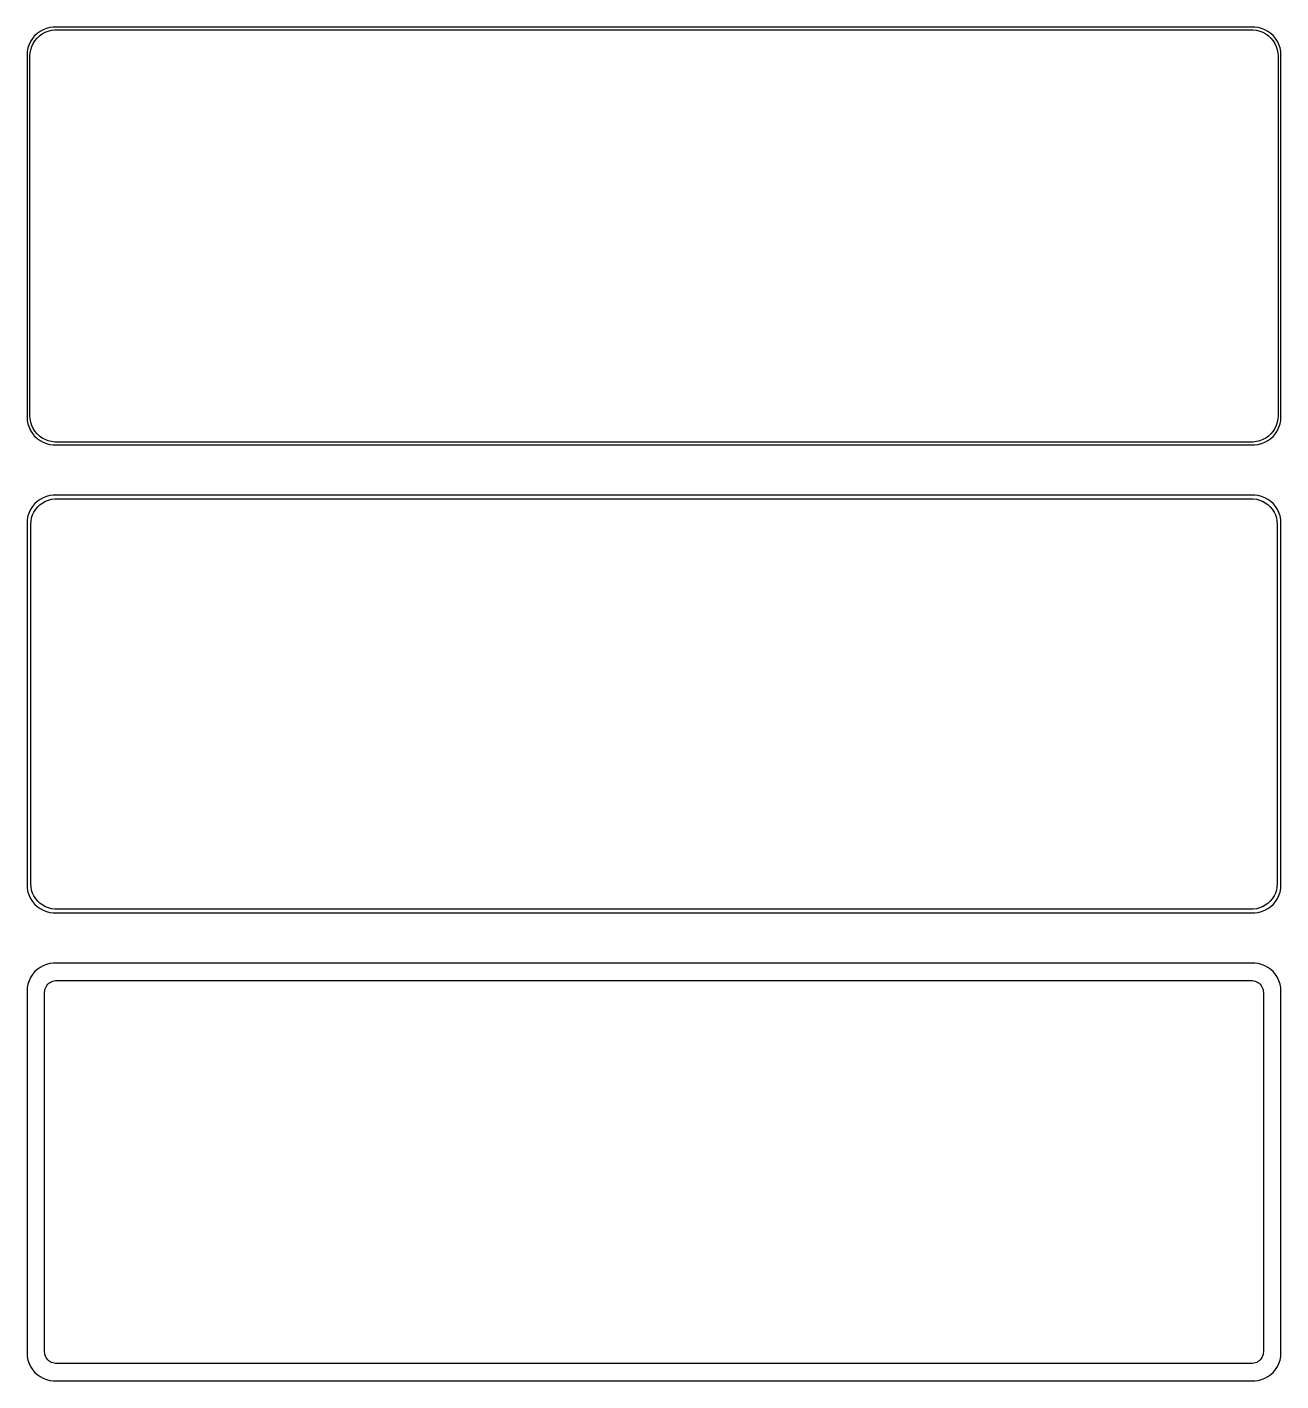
# Model space of a CAD drawing. Header units: metres. Extents: x -112 to 112, y 215 to 457.
import ezdxf

# ---------------------------------------------------------------- set-up
doc = ezdxf.new("R2010")
doc.units = ezdxf.units.M

msp = doc.modelspace()

# ---------------------------------------------------------------- linework, layer by layer
for p, q in [((-109.629, 457.024), (-110.179, 456.722)), ((-109.045, 457.255), (-109.629, 457.024)), ((-108.437, 457.411), (-109.045, 457.255)), ((-108.718, 456.768), (-108.14, 456.916)), ((-107.814, 457.49), (-108.437, 457.411)), ((-108.14, 456.916), (-107.548, 456.991)), ((107.814, 457.49), (-107.814, 457.49)), ((-107.548, 456.991), (107.548, 456.991)), ((107.548, 456.991), (108.14, 456.916)), ((108.437, 457.411), (107.814, 457.49)), ((108.14, 456.916), (108.718, 456.768)), ((109.045, 457.255), (108.437, 457.411)), ((109.629, 457.024), (109.045, 457.255)), ((110.179, 456.722), (109.629, 457.024)), ((-111.882, 454.909), (-112.149, 454.341)), ((-111.545, 455.439), (-111.882, 454.909)), ((-111.666, 453.999), (-111.412, 454.538)), ((-111.145, 455.923), (-111.545, 455.439)), ((-111.412, 454.538), (-111.093, 455.042)), ((-110.687, 456.353), (-111.145, 455.923)), ((-111.093, 455.042), (-110.713, 455.502)), ((-110.713, 455.502), (-110.278, 455.91)), ((-110.179, 456.722), (-110.687, 456.353)), ((-110.278, 455.91), (-109.795, 456.261)), ((-109.795, 456.261), (-109.272, 456.548)), ((-109.272, 456.548), (-108.718, 456.768)), ((108.718, 456.768), (109.272, 456.548)), ((109.272, 456.548), (109.795, 456.261)), ((109.795, 456.261), (110.278, 455.91)), ((110.687, 456.353), (110.179, 456.722)), ((110.278, 455.91), (110.713, 455.502)), ((111.145, 455.923), (110.687, 456.353)), ((110.713, 455.502), (111.093, 455.042)), ((111.093, 455.042), (111.412, 454.538)), ((111.545, 455.439), (111.145, 455.923)), ((111.412, 454.538), (111.666, 453.999)), ((111.882, 454.909), (111.545, 455.439)), ((112.149, 454.341), (111.882, 454.909)), ((-112.461, 453.127), (-112.5, 452.5)), ((-112.5, 452.5), (-112.5, 387.5)), ((-112.343, 453.743), (-112.461, 453.127)), ((-112.149, 454.341), (-112.343, 453.743)), ((-112, 452.25), (-111.963, 452.845)), ((-112, 387.75), (-112, 452.25)), ((-111.963, 452.845), (-111.851, 453.431)), ((-111.851, 453.431), (-111.666, 453.999)), ((111.666, 453.999), (111.851, 453.431)), ((111.851, 453.431), (111.963, 452.845)), ((111.963, 452.845), (112, 452.25)), ((112, 452.25), (112, 387.75)), ((112.343, 453.743), (112.149, 454.341)), ((112.461, 453.127), (112.343, 453.743)), ((112.5, 452.5), (112.461, 453.127)), ((112.5, 387.5), (112.5, 452.5)), ((-112.5, 387.5), (-112.461, 386.873)), ((-112.461, 386.873), (-112.343, 386.257)), ((-111.963, 387.155), (-112, 387.75)), ((-111.851, 386.569), (-111.963, 387.155)), ((-111.666, 386.001), (-111.851, 386.569)), ((111.851, 386.569), (111.666, 386.001)), ((111.963, 387.155), (111.851, 386.569)), ((112, 387.75), (111.963, 387.155)), ((112.343, 386.257), (112.461, 386.873)), ((112.461, 386.873), (112.5, 387.5)), ((-112.343, 386.257), (-112.149, 385.659)), ((-112.149, 385.659), (-111.882, 385.091)), ((-111.882, 385.091), (-111.545, 384.561)), ((-111.412, 385.462), (-111.666, 386.001)), ((-111.545, 384.561), (-111.145, 384.077)), ((-111.093, 384.958), (-111.412, 385.462)), ((-111.145, 384.077), (-110.687, 383.647)), ((-110.713, 384.498), (-111.093, 384.958)), ((-110.278, 384.09), (-110.713, 384.498)), ((-109.795, 383.739), (-110.278, 384.09)), ((110.278, 384.09), (109.795, 383.739)), ((110.713, 384.498), (110.278, 384.09)), ((110.687, 383.647), (111.145, 384.077)), ((111.093, 384.958), (110.713, 384.498)), ((111.412, 385.462), (111.093, 384.958)), ((111.145, 384.077), (111.545, 384.561)), ((111.666, 386.001), (111.412, 385.462)), ((111.545, 384.561), (111.882, 385.091)), ((111.882, 385.091), (112.149, 385.659)), ((112.149, 385.659), (112.343, 386.257)), ((-110.687, 383.647), (-110.179, 383.278)), ((-110.179, 383.278), (-109.629, 382.976)), ((-109.272, 383.452), (-109.795, 383.739)), ((-109.629, 382.976), (-109.045, 382.745)), ((-108.718, 383.232), (-109.272, 383.452)), ((-109.045, 382.745), (-108.437, 382.589)), ((-108.14, 383.084), (-108.718, 383.232)), ((-108.437, 382.589), (-107.814, 382.51)), ((-107.548, 383.009), (-108.14, 383.084)), ((-107.814, 382.51), (107.814, 382.51)), ((107.548, 383.009), (-107.548, 383.009)), ((108.14, 383.084), (107.548, 383.009)), ((107.814, 382.51), (108.437, 382.589)), ((108.718, 383.232), (108.14, 383.084)), ((108.437, 382.589), (109.045, 382.745)), ((109.272, 383.452), (108.718, 383.232)), ((109.045, 382.745), (109.629, 382.976)), ((109.795, 383.739), (109.272, 383.452)), ((109.629, 382.976), (110.179, 383.278)), ((110.179, 383.278), (110.687, 383.647)), ((-111.145, 371.923), (-111.545, 371.439)), ((-110.687, 372.353), (-111.145, 371.923)), ((-110.179, 372.722), (-110.687, 372.353)), ((-110.588, 371.384), (-110.168, 371.778)), ((-109.629, 373.024), (-110.179, 372.722)), ((-110.168, 371.778), (-109.703, 372.116)), ((-109.703, 372.116), (-109.199, 372.393)), ((-109.045, 373.255), (-109.629, 373.024)), ((-109.199, 372.393), (-108.665, 372.604)), ((-108.437, 373.411), (-109.045, 373.255)), ((-108.665, 372.604), (-108.108, 372.747)), ((-107.814, 373.49), (-108.437, 373.411)), ((-108.108, 372.747), (-107.537, 372.819)), ((107.814, 373.49), (-107.814, 373.49)), ((-107.537, 372.819), (107.537, 372.819)), ((107.537, 372.819), (108.108, 372.747)), ((108.437, 373.411), (107.814, 373.49)), ((108.108, 372.747), (108.665, 372.604)), ((109.045, 373.255), (108.437, 373.411)), ((108.665, 372.604), (109.199, 372.393)), ((109.629, 373.024), (109.045, 373.255)), ((109.199, 372.393), (109.703, 372.116)), ((110.179, 372.722), (109.629, 373.024)), ((109.703, 372.116), (110.168, 371.778)), ((110.168, 371.778), (110.588, 371.384)), ((110.687, 372.353), (110.179, 372.722)), ((111.145, 371.923), (110.687, 372.353)), ((111.545, 371.439), (111.145, 371.923)), ((-112.343, 369.743), (-112.461, 369.127)), ((-112.149, 370.341), (-112.343, 369.743)), ((-111.882, 370.909), (-112.149, 370.341)), ((-111.545, 371.439), (-111.882, 370.909)), ((-111.792, 368.824), (-111.685, 369.389)), ((-111.685, 369.389), (-111.507, 369.935)), ((-111.507, 369.935), (-111.262, 370.456)), ((-111.262, 370.456), (-110.954, 370.941)), ((-110.954, 370.941), (-110.588, 371.384)), ((110.588, 371.384), (110.954, 370.941)), ((110.954, 370.941), (111.262, 370.456)), ((111.262, 370.456), (111.507, 369.935)), ((111.507, 369.935), (111.685, 369.389)), ((111.882, 370.909), (111.545, 371.439)), ((111.685, 369.389), (111.792, 368.824)), ((112.149, 370.341), (111.882, 370.909)), ((112.343, 369.743), (112.149, 370.341)), ((112.461, 369.127), (112.343, 369.743)), ((-112.461, 369.127), (-112.5, 368.5)), ((-112.5, 368.5), (-112.5, 303.5)), ((-111.828, 368.25), (-111.792, 368.824)), ((-111.828, 303.75), (-111.828, 368.25)), ((111.792, 368.824), (111.828, 368.25)), ((111.828, 368.25), (111.828, 303.75)), ((112.5, 368.5), (112.461, 369.127)), ((112.5, 303.5), (112.5, 368.5)), ((-111.792, 303.176), (-111.828, 303.75)), ((111.828, 303.75), (111.792, 303.176)), ((-112.5, 303.5), (-112.461, 302.873)), ((-112.461, 302.873), (-112.343, 302.257)), ((-112.343, 302.257), (-112.149, 301.659)), ((-112.149, 301.659), (-111.882, 301.091)), ((-111.685, 302.611), (-111.792, 303.176)), ((-111.507, 302.065), (-111.685, 302.611)), ((-111.262, 301.544), (-111.507, 302.065)), ((-110.954, 301.059), (-111.262, 301.544)), ((111.262, 301.544), (110.954, 301.059)), ((111.507, 302.065), (111.262, 301.544)), ((111.685, 302.611), (111.507, 302.065)), ((111.792, 303.176), (111.685, 302.611)), ((111.882, 301.091), (112.149, 301.659)), ((112.149, 301.659), (112.343, 302.257)), ((112.343, 302.257), (112.461, 302.873)), ((112.461, 302.873), (112.5, 303.5)), ((-111.882, 301.091), (-111.545, 300.561)), ((-111.545, 300.561), (-111.145, 300.077)), ((-111.145, 300.077), (-110.687, 299.647)), ((-110.588, 300.616), (-110.954, 301.059)), ((-110.687, 299.647), (-110.179, 299.278)), ((-110.168, 300.222), (-110.588, 300.616)), ((-110.179, 299.278), (-109.629, 298.976)), ((-109.703, 299.884), (-110.168, 300.222)), ((-109.199, 299.607), (-109.703, 299.884)), ((-109.629, 298.976), (-109.045, 298.745)), ((-108.665, 299.396), (-109.199, 299.607)), ((-108.108, 299.253), (-108.665, 299.396)), ((-107.537, 299.181), (-108.108, 299.253)), ((107.537, 299.181), (-107.537, 299.181)), ((108.108, 299.253), (107.537, 299.181)), ((108.665, 299.396), (108.108, 299.253)), ((109.199, 299.607), (108.665, 299.396)), ((109.045, 298.745), (109.629, 298.976)), ((109.703, 299.884), (109.199, 299.607)), ((109.629, 298.976), (110.179, 299.278)), ((110.168, 300.222), (109.703, 299.884)), ((110.588, 300.616), (110.168, 300.222)), ((110.179, 299.278), (110.687, 299.647)), ((110.954, 301.059), (110.588, 300.616)), ((110.687, 299.647), (111.145, 300.077)), ((111.145, 300.077), (111.545, 300.561)), ((111.545, 300.561), (111.882, 301.091)), ((-109.045, 298.745), (-108.437, 298.589)), ((-108.437, 298.589), (-107.814, 298.51)), ((-107.814, 298.51), (107.814, 298.51)), ((107.814, 298.51), (108.437, 298.589)), ((108.437, 298.589), (109.045, 298.745)), ((-109.045, 289.255), (-109.629, 289.024)), ((-108.437, 289.411), (-109.045, 289.255)), ((-107.814, 289.49), (-108.437, 289.411)), ((107.814, 289.49), (-107.814, 289.49)), ((108.437, 289.411), (107.814, 289.49)), ((109.045, 289.255), (108.437, 289.411)), ((109.629, 289.024), (109.045, 289.255)), ((-111.882, 286.909), (-112.149, 286.341)), ((-111.545, 287.439), (-111.882, 286.909)), ((-111.145, 287.923), (-111.545, 287.439)), ((-110.687, 288.353), (-111.145, 287.923)), ((-110.179, 288.722), (-110.687, 288.353)), ((-109.629, 289.024), (-110.179, 288.722)), ((110.179, 288.722), (109.629, 289.024)), ((110.687, 288.353), (110.179, 288.722)), ((111.145, 287.923), (110.687, 288.353)), ((111.545, 287.439), (111.145, 287.923)), ((111.882, 286.909), (111.545, 287.439)), ((112.149, 286.341), (111.882, 286.909)), ((-112.461, 285.127), (-112.5, 284.5)), ((-112.5, 284.5), (-112.5, 219.5)), ((-112.343, 285.743), (-112.461, 285.127)), ((-112.149, 286.341), (-112.343, 285.743)), ((-109.36, 284.25), (-109.343, 284.514)), ((-109.343, 284.514), (-109.293, 284.775)), ((-109.293, 284.775), (-109.211, 285.027)), ((-109.211, 285.027), (-109.099, 285.266)), ((-109.099, 285.266), (-108.957, 285.49)), ((-108.957, 285.49), (-108.788, 285.694)), ((-108.788, 285.694), (-108.595, 285.875)), ((-108.595, 285.875), (-108.38, 286.031)), ((-108.38, 286.031), (-108.148, 286.159)), ((-108.148, 286.159), (-107.902, 286.256)), ((-107.902, 286.256), (-107.645, 286.322)), ((-107.645, 286.322), (-107.382, 286.355)), ((-107.382, 286.355), (107.382, 286.355)), ((107.382, 286.355), (107.645, 286.322)), ((107.645, 286.322), (107.902, 286.256)), ((107.902, 286.256), (108.148, 286.159)), ((108.148, 286.159), (108.38, 286.031)), ((108.38, 286.031), (108.595, 285.875)), ((108.595, 285.875), (108.788, 285.694)), ((108.788, 285.694), (108.957, 285.49)), ((108.957, 285.49), (109.099, 285.266)), ((109.099, 285.266), (109.211, 285.027)), ((109.211, 285.027), (109.293, 284.775)), ((109.293, 284.775), (109.343, 284.514)), ((109.343, 284.514), (109.36, 284.25)), ((112.343, 285.743), (112.149, 286.341)), ((112.461, 285.127), (112.343, 285.743)), ((112.5, 284.5), (112.461, 285.127)), ((112.5, 219.5), (112.5, 284.5)), ((-109.36, 219.75), (-109.36, 284.25)), ((109.36, 284.25), (109.36, 219.75)), ((-112.5, 219.5), (-112.461, 218.873)), ((-112.461, 218.873), (-112.343, 218.257)), ((-109.343, 219.486), (-109.36, 219.75)), ((-109.293, 219.225), (-109.343, 219.486)), ((-109.211, 218.973), (-109.293, 219.225)), ((-109.099, 218.734), (-109.211, 218.973)), ((-108.957, 218.51), (-109.099, 218.734)), ((109.099, 218.734), (108.957, 218.51)), ((109.211, 218.973), (109.099, 218.734)), ((109.293, 219.225), (109.211, 218.973)), ((109.343, 219.486), (109.293, 219.225)), ((109.36, 219.75), (109.343, 219.486)), ((112.343, 218.257), (112.461, 218.873)), ((112.461, 218.873), (112.5, 219.5)), ((-112.343, 218.257), (-112.149, 217.659)), ((-112.149, 217.659), (-111.882, 217.091)), ((-111.882, 217.091), (-111.545, 216.561)), ((-111.545, 216.561), (-111.145, 216.077)), ((-108.788, 218.306), (-108.957, 218.51)), ((-108.595, 218.125), (-108.788, 218.306)), ((-108.38, 217.969), (-108.595, 218.125)), ((-108.148, 217.841), (-108.38, 217.969)), ((-107.902, 217.744), (-108.148, 217.841)), ((-107.645, 217.678), (-107.902, 217.744)), ((-107.382, 217.645), (-107.645, 217.678)), ((107.382, 217.645), (-107.382, 217.645)), ((107.645, 217.678), (107.382, 217.645)), ((107.902, 217.744), (107.645, 217.678)), ((108.148, 217.841), (107.902, 217.744)), ((108.38, 217.969), (108.148, 217.841)), ((108.595, 218.125), (108.38, 217.969)), ((108.788, 218.306), (108.595, 218.125)), ((108.957, 218.51), (108.788, 218.306)), ((111.145, 216.077), (111.545, 216.561)), ((111.545, 216.561), (111.882, 217.091)), ((111.882, 217.091), (112.149, 217.659)), ((112.149, 217.659), (112.343, 218.257)), ((-111.145, 216.077), (-110.687, 215.647)), ((-110.687, 215.647), (-110.179, 215.278)), ((-110.179, 215.278), (-109.629, 214.976)), ((-109.629, 214.976), (-109.045, 214.745)), ((-109.045, 214.745), (-108.437, 214.589)), ((-108.437, 214.589), (-107.814, 214.51)), ((-107.814, 214.51), (107.814, 214.51)), ((107.814, 214.51), (108.437, 214.589)), ((108.437, 214.589), (109.045, 214.745)), ((109.045, 214.745), (109.629, 214.976)), ((109.629, 214.976), (110.179, 215.278)), ((110.179, 215.278), (110.687, 215.647)), ((110.687, 215.647), (111.145, 216.077))]:
    msp.add_line(p, q)

doc.saveas('drawing.dxf')
